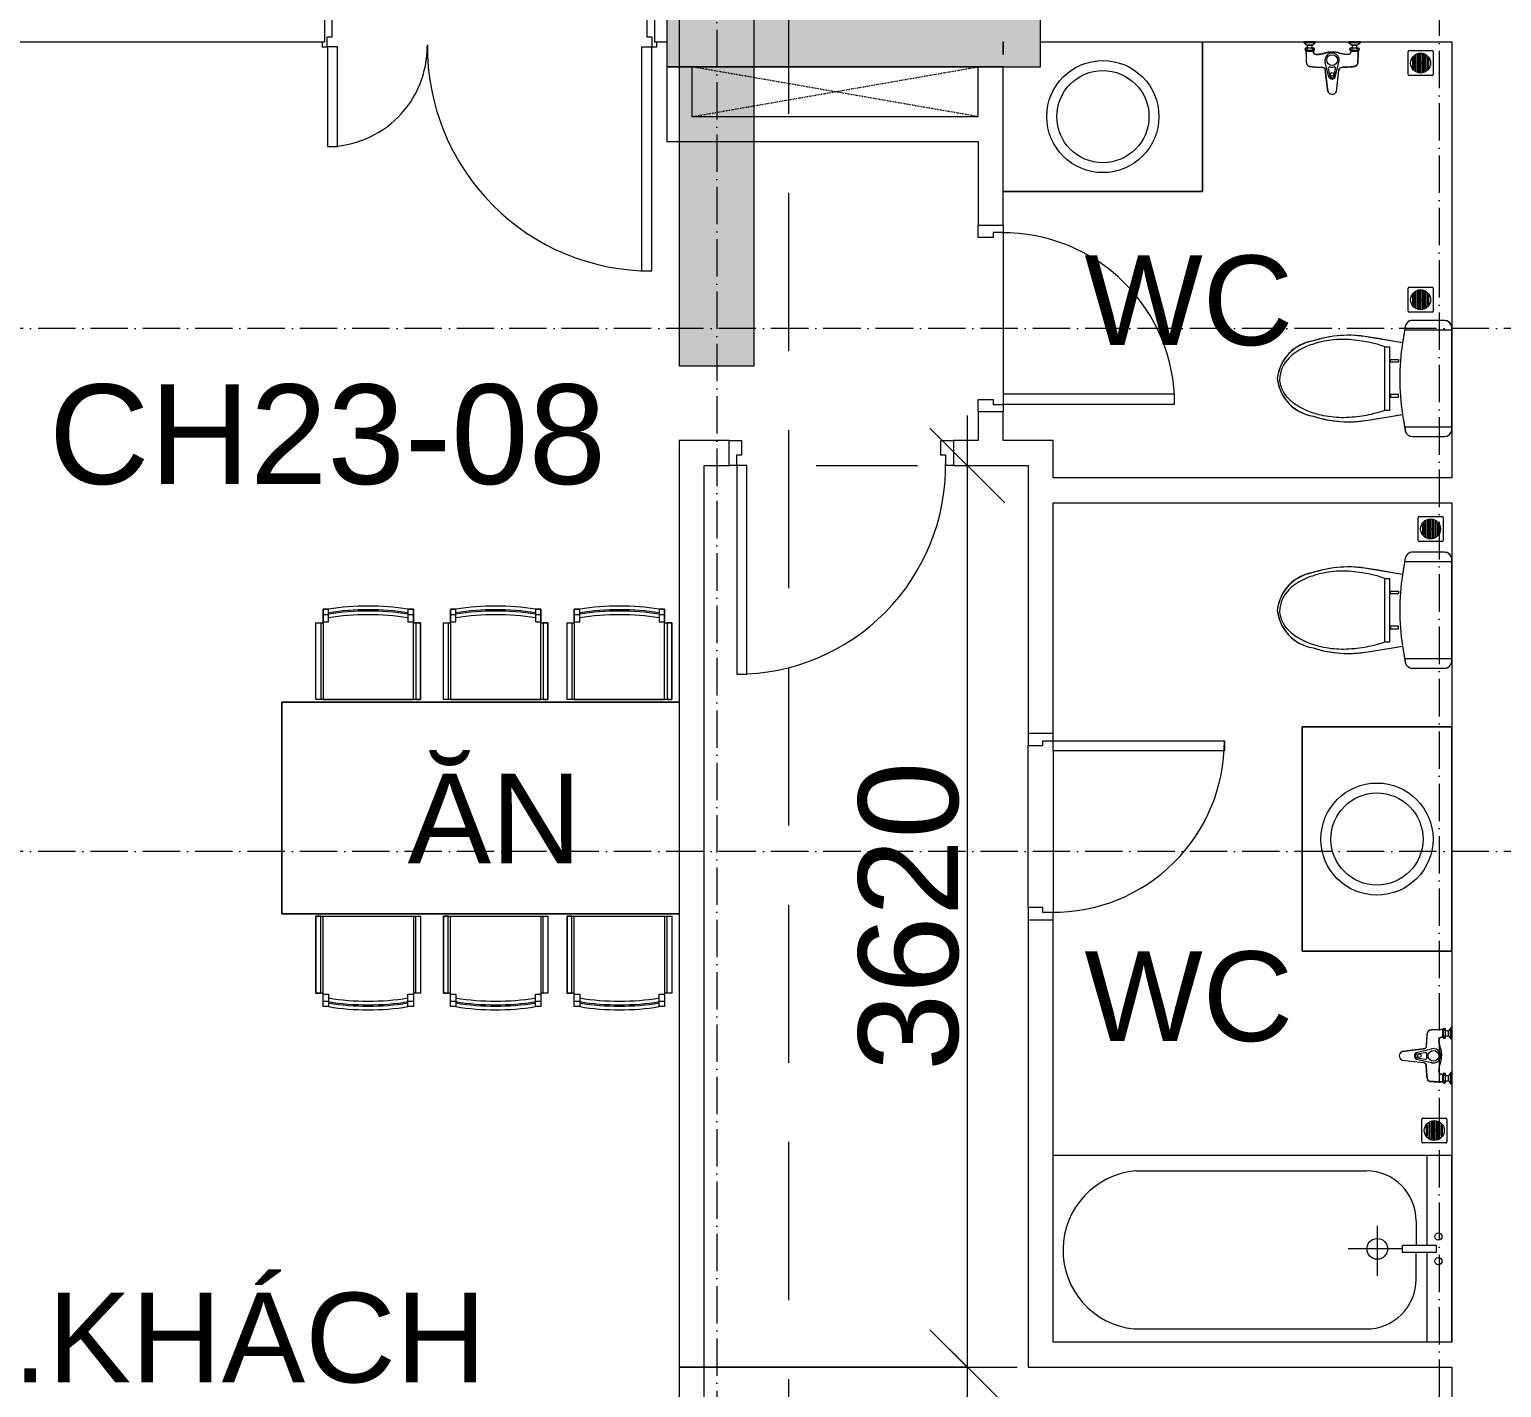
# Model space of a CAD drawing. Header units: millimetres. Extents: x -20144 to 122974, y -38328 to 48263.
# Drawn here: x 91113 to 97021, y 4198 to 9650 of the extents above; entities that cross this region are included whole.
import ezdxf

# ---------------------------------------------------------------- set-up
doc = ezdxf.new("R2010")
doc.units = ezdxf.units.MM
for name, pattern in [('Dash', [6.35, 3.175, -3.175]), ('Grid Line', [4.2, 3, -0.6, 0, -0.6]), ('HIDDEN2', [4.7625, 3.175, -1.5875])]:
    doc.linetypes.add(name, pattern=pattern)
for name, color, linetype, lineweight in [('A-DETL-GENF', 31, 'Continuous', 5), ('A-DETL-GENF-HDLN', 161, 'Dash', 5), ('CHU', 181, 'Continuous', 5), ('CUA', 31, 'Continuous', 9), ('DIM', 1, 'Continuous', 5), ('DIM-200', 1, 'Continuous', 5), ('KI-HIEU-1', 151, 'Continuous', 9), ('NET-CAT', 3, 'Continuous', 15), ('NET-THAY', 2, 'Continuous', 9), ('THIET BI', 44, 'Continuous', 5), ('THIET-BI', 44, 'Continuous', 5), ('TRUC', 225, 'Continuous', 5), ('X-COT T20$0$LC.HA', 8, 'Continuous', 9), ('X-COT T23$0$LC.HA', 8, 'Continuous', 9)]:
    doc.layers.add(name, color=color, linetype=linetype, lineweight=lineweight)
doc.styles.add('Arial_3', font='arial_1.ttf', dxfattribs={"height": 400})
doc.styles.add('Arial_4', font='arial_1.ttf', dxfattribs={"height": 360})
doc.styles.add('Arial_5', font='arial_1.ttf', dxfattribs={"height": 400})
doc.dimstyles.new('Diagonal_-_2mm_Arial', dxfattribs={"dimscale": 304.8, "dimtxt": 408.10376, "dimasz": 0.984252, "dimexe": 0.656168, "dimexo": 4.593176, "dimgap": 0.098425, "dimtad": 1, "dimdec": 0, "dimzin": 0, "dimdsep": 46, "dimtxsty": 'Arial_3', "dimblk1": 'OBLIQUE', "dimblk2": 'OBLIQUE', "dimsah": 1, "dimcen": 0.09, "dimdle": 0.656168, "dimazin": 0, "dimtfac": 1, "dimtdec": 4, "dimtix": 1, "dimtmove": 0, "dimatfit": 3, "dimfxl": 1, "dimtvp": 1, "dimtolj": 1, "dimtzin": 0, "dimlwd": 9, "dimlwe": 9, "dimarcsym": 2})

# ---------------------------------------------------------------- blocks, each defined once
blk = doc.blocks.new('CUA VAO CAN HO_0001 - Type 1-1424750-MẶT BẰNG TẦNG 23')
at = {"layer": 'CUA'}
for p, q in [((-549, 1022.3), (-509, 1022.3)), ((-549, 122.3), (-549, 1022.3)), ((-509, 1022.3), (-509, 122.3)), ((712, 522.3), (712, 122.3)), ((752, 522.3), (712, 522.3)), ((752, 122.3), (752, 522.3)), ((-509, 122.3), (-549, 122.3)), ((712, 122.3), (752, 122.3))]:
    blk.add_line(p, q, dxfattribs=at)
at = {"layer": 'CUA', "lineweight": 5}
for p, q in [((-550, 122.3), (-570, 122.3)), ((-570, 122.3), (-570, 102.3)), ((-550, 81.3), (-550, 122.3)), ((773, 122.3), (753, 122.3)), ((753, 122.3), (753, 81.3)), ((773, 102.3), (773, 122.3)), ((-530, 81.3), (-550, 81.3)), ((-530, -117.7), (-530, 81.3)), ((753, 81.3), (733, 81.3)), ((733, 81.3), (733, -117.7)), ((-570, -97.7), (-570, -117.7)), ((-570, -117.7), (-530, -117.7)), ((733, -117.7), (773, -117.7)), ((773, -117.7), (773, -97.7))]:
    blk.add_line(p, q, dxfattribs=at)
for centre, radius, start, end in [((-549, 122.3), 900, 359.5, 90), ((752, 122.3), 400, 90, 180.5)]:
    blk.add_arc(centre, radius, start, end, dxfattribs=at)
blk = doc.blocks.new('X-XI2 - X-XI-1404904-MẶT BẰNG TẦNG 23')
at = {"layer": 'THIET-BI'}
for p, q in [((204.3, 0), (-204.3, 0)), ((204.3, 0), (-204.3, 0)), ((204.3, 0), (0, 0)), ((194.6, 0), (194.6, -186.1)), ((215, -2.1), (204.3, 0)), ((-230.6, -16.8), (-233.2, -33.2)), ((-233.2, -29), (-233.2, -157.9)), ((-233.2, -29), (-233.2, -157.9)), ((-233.2, -33.2), (-233.2, -45)), ((-233.2, -45), (-233.2, -157.9)), ((-227.9, -12.2), (-230.6, -16.8)), ((-222, -6.1), (-227.9, -12.2)), ((-212.4, -1.2), (-222, -6.1)), ((-204.3, 0), (-212.4, -1.2)), ((0, 0), (-204.3, 0)), ((-194.6, 0), (-194.6, -185.7)), ((219.3, -4.2), (215, -2.1)), ((224.8, -8.5), (219.3, -4.2)), ((227.7, -12), (224.8, -8.5)), ((231.6, -19.3), (227.7, -12)), ((233.2, -29), (231.6, -19.3)), ((233.2, -157.9), (233.2, -29)), ((233.2, -157.9), (233.2, -29)), ((233.2, -157.9), (233.2, -29)), ((-233.2, -157.9), (-232.9, -162.1)), ((-232.9, -162.1), (-231, -169.1)), ((-231, -169.1), (-228, -174.5)), ((-228, -174.5), (-224.2, -178.9)), ((220.8, -181.7), (226.5, -176.5)), ((226.5, -176.5), (231.9, -166.7)), ((231.9, -166.7), (233.2, -157.9)), ((-224.2, -178.9), (-216.9, -183.9)), ((-216.9, -183.9), (-209.4, -186.4)), ((-209.4, -186.4), (-202.4, -187.7)), ((-202.4, -187.7), (-192, -189.7)), ((-192, -189.7), (-184.2, -191.1)), ((-184.2, -191.1), (-168, -193.8)), ((-168, -193.8), (-149.9, -196.6)), ((-143.8, -197.5), (-166.7, -335.2)), ((-143.8, -197.5), (-166.7, -335.2)), ((-147.8, -221.1), (-155.3, -266.3)), ((-149.9, -196.6), (-143.8, -197.5)), ((-143.8, -197.5), (-147.8, -221.1)), ((-76.6, -213.5), (-66.1, -213.5)), ((-76.6, -245), (-76.6, -213.5)), ((-66.1, -213.5), (-66.1, -245)), ((64, -213.5), (64, -245)), ((74.4, -213.5), (64, -213.5)), ((74.4, -245), (74.4, -213.5)), ((143.8, -197.5), (212.9, -185.5)), ((166.7, -335.2), (143.8, -197.5)), ((166.7, -335.2), (143.8, -197.5)), ((146.9, -216.1), (143.8, -197.5)), ((151.8, -245.3), (146.9, -216.1)), ((212.9, -185.5), (220.8, -181.7)), ((-157.7, -280.9), (-161.5, -303.8)), ((-155.3, -266.3), (-157.7, -280.9)), ((-127.7, -249.9), (127.7, -249.9)), ((-127.7, -267.8), (-127.7, -249.9)), ((-8.6, -267.8), (-127.7, -267.8)), ((-66.1, -245), (-76.6, -245)), ((127.7, -267.8), (-8.6, -267.8)), ((64, -245), (74.4, -245)), ((127.7, -249.9), (127.7, -267.8)), ((157.2, -277.8), (151.8, -245.3)), ((161.7, -304.9), (157.2, -277.8)), ((-168.9, -349), (-171, -365.1)), ((-164.6, -322), (-168.9, -349)), ((-161.5, -303.8), (-164.6, -322)), ((166.7, -335.2), (161.7, -304.9)), ((171.6, -371), (166.7, -335.2)), ((-172.5, -383), (-173.5, -402.2)), ((-173.5, -402.2), (-173.1, -436.1)), ((-171, -365.1), (-172.5, -383)), ((173.2, -395.8), (171.6, -371)), ((173.5, -426.5), (173.2, -395.8)), ((-173.1, -436.1), (-172.5, -446.5)), ((-172.5, -446.5), (-169.6, -474.8)), ((165.2, -502.3), (172.5, -446.5)), ((172.5, -446.5), (173.5, -426.5)), ((-169.6, -474.8), (-166.5, -495.3)), ((-166.5, -495.3), (-161.1, -520.9)), ((-161.1, -520.9), (-151.4, -555.9)), ((155.1, -543.7), (161.7, -518.5)), ((161.7, -518.5), (165.2, -502.3)), ((-151.4, -555.9), (-143.5, -587)), ((-143.5, -587), (-131.8, -612.8)), ((131.6, -613.2), (145.5, -581)), ((145.5, -581), (151.4, -555.9)), ((151.4, -555.9), (155.1, -543.7)), ((-131.8, -612.8), (-121.7, -628.9)), ((-121.7, -628.9), (-100.2, -653.8)), ((100.2, -653.8), (114.1, -638.9)), ((114.1, -638.9), (131.6, -613.2)), ((-100.2, -653.8), (-87.5, -664.8)), ((-87.5, -664.8), (-69.9, -676.9)), ((-69.9, -676.9), (-49.6, -687.2)), ((-49.6, -687.2), (-19.9, -696.9)), ((-19.9, -696.9), (0, -700.2)), ((0, -700.2), (34.6, -692.9)), ((34.6, -692.9), (60.8, -681.9)), ((60.8, -681.9), (86, -665.9)), ((86, -665.9), (100.2, -653.8))]:
    blk.add_line(p, q, dxfattribs=at)
for centre, radius, start, end in [((204.3, -29), 29, 360, 90), ((204.3, -29), 29, 0, 90), ((-204.3, -29), 29, 90, 180), ((-204.3, -29), 29, 90, 180), ((-204.3, -157.9), 29, 180, 259.85987), ((-204.3, -157.9), 29, 180, 259.85987), ((204.3, -157.9), 29, 280.14013, 360), ((204.3, -157.9), 29, 280.14013, 0), ((18.1, 960), 1168.8, 258.77622, 262.03475), ((18.1, 960), 1168.8, 258.77622, 262.03475), ((18.1, 960), 1168.8, 262.14467, 269.16333), ((-16, 957.7), 1166.4, 270.83748, 277.76826), ((-18.1, 960), 1168.8, 277.96525, 281.22378), ((-18.1, 960), 1168.8, 277.96525, 281.22378), ((287.1, -414.4), 460.7, 170.09406, 197.88556), ((287.1, -414.4), 460.7, 170.09406, 197.88556), ((-287.1, -414.4), 460.7, 342.11444, 9.90594), ((-287.1, -414.4), 460.7, 342.11444, 9.90594), ((18.2, -529.6), 171.6, 188.82666, 263.90979), ((18.2, -529.6), 171.6, 188.82666, 263.90979), ((-18.2, -529.6), 171.6, 276.09021, 351.17334), ((-18.2, -529.6), 171.6, 276.09021, 351.17334)]:
    blk.add_arc(centre, radius, start, end, dxfattribs=at)
for points in [[(-127.7, -267.8), (-143.4, -315.6), (-152.2, -364.8), (-160.3, -442.2), (-151, -516.8), (-129.6, -585.3), (-93.5, -652), (-37.5, -689.3), (-2.9, -689.4), (0, -689.4)], [(127.7, -267.8), (143.4, -315.6), (152.2, -364.8), (160.3, -442.2), (151, -516.8), (129.6, -585.3), (93.5, -652), (37.5, -689.3), (2.9, -689.4), (0, -689.4)]]:
    blk.add_open_spline(points, degree=3, knots=[12.724379, 12.724379, 12.724379, 12.724379, 75.096459, 151.912755, 228.70098, 282.501534, 351.034079, 439.49288, 447.51098, 447.51098, 447.51098, 447.51098], dxfattribs=at)
blk = doc.blocks.new('X-LA - X-LA-1424757-MẶT BẰNG TẦNG 23')
at = {"layer": 'THIET-BI'}
for p, q in [((-400, -0.1), (-400, -50.1)), ((-400, -50.1), (-400, -0.1)), ((400, -600), (400, -0.1)), ((400, -0.1), (400, -600)), ((-400, -600), (400, -600)), ((400, -600), (-400, -600))]:
    blk.add_line(p, q, dxfattribs=at)
for radius in [225, 185]:
    blk.add_circle((0, -300), radius, dxfattribs=at)
blk = doc.blocks.new('X-BAN AN 4 GHE - X-BAN AN 4 GHE 2-1424809-MẶT BẰNG TẦNG 23')
at = {"layer": 'THIET BI'}
for p, q in [((165.2, 1222.7), (187, 1222.7)), ((165.2, 1168.5), (165.2, 1222.7)), ((165.2, 1222.7), (165.2, 860)), ((187, 1222.7), (165.2, 1222.7)), ((165.2, 1200.9), (187, 1200.9)), ((187, 1187.9), (187, 1222.7)), ((187, 1171.9), (187, 1187.9)), ((506.1, 1222.7), (527.9, 1222.7)), ((506.1, 1222.7), (506.1, 1187.9)), ((527.9, 1222.7), (506.1, 1222.7)), ((506.1, 1200.9), (527.9, 1200.9)), ((506.1, 1187.9), (506.1, 1171.9)), ((527.9, 1222.7), (527.9, 1168.5)), ((527.9, 860), (527.9, 1222.7)), ((676.8, 1222.7), (698.6, 1222.7)), ((676.8, 1168.5), (676.8, 1222.7)), ((676.8, 1222.7), (676.8, 860)), ((698.6, 1222.7), (676.8, 1222.7)), ((676.8, 1200.9), (698.6, 1200.9)), ((698.6, 1187.9), (698.6, 1222.7)), ((698.6, 1171.9), (698.6, 1187.9)), ((1017.7, 1222.7), (1039.5, 1222.7)), ((1017.7, 1222.7), (1017.7, 1187.9)), ((1039.5, 1222.7), (1017.7, 1222.7)), ((1017.7, 1200.9), (1039.5, 1200.9)), ((1017.7, 1187.9), (1017.7, 1171.9)), ((1039.5, 1222.7), (1039.5, 1168.5)), ((1039.5, 860), (1039.5, 1222.7)), ((1173.7, 1222.7), (1195.4, 1222.7)), ((1173.7, 1168.5), (1173.7, 1222.7)), ((1173.7, 1222.7), (1173.7, 860)), ((1195.4, 1222.7), (1173.7, 1222.7)), ((1173.7, 1200.9), (1195.4, 1200.9)), ((1195.4, 1187.9), (1195.4, 1222.7)), ((1195.4, 1171.9), (1195.4, 1187.9)), ((1514.6, 1222.7), (1536.3, 1222.7)), ((1514.6, 1222.7), (1514.6, 1187.9)), ((1536.3, 1222.7), (1514.6, 1222.7)), ((1514.6, 1200.9), (1536.3, 1200.9)), ((1514.6, 1187.9), (1514.6, 1171.9)), ((1536.3, 1222.7), (1536.3, 1168.5)), ((1536.3, 860), (1536.3, 1222.7)), ((136.9, 1168.5), (165.2, 1168.5)), ((136.9, 860), (136.9, 1168.5)), ((136.9, 1168.5), (155.8, 1168.5)), ((136.9, 860), (136.9, 1168.5)), ((155.8, 1168.5), (155.8, 860)), ((165.2, 1171.9), (187, 1171.9)), ((506.1, 1171.9), (527.9, 1171.9)), ((527.9, 1168.5), (556.2, 1168.5)), ((537.3, 1168.5), (537.3, 860)), ((556.2, 1168.5), (537.3, 1168.5)), ((556.2, 1168.5), (556.2, 860)), ((556.2, 860), (556.2, 1168.5)), ((648.5, 860), (648.5, 1168.5)), ((648.5, 1168.5), (676.8, 1168.5)), ((648.5, 1168.5), (667.4, 1168.5)), ((648.5, 860), (648.5, 1168.5)), ((667.4, 1168.5), (667.4, 860)), ((676.8, 1171.9), (698.6, 1171.9)), ((1017.7, 1171.9), (1039.5, 1171.9)), ((1039.5, 1168.5), (1067.8, 1168.5)), ((1048.9, 1168.5), (1048.9, 860)), ((1067.8, 1168.5), (1048.9, 1168.5)), ((1067.8, 1168.5), (1067.8, 860)), ((1067.8, 860), (1067.8, 1168.5)), ((1145.3, 860), (1145.3, 1168.5)), ((1145.3, 1168.5), (1173.7, 1168.5)), ((1145.3, 1168.5), (1164.2, 1168.5)), ((1145.3, 860), (1145.3, 1168.5)), ((1164.2, 1168.5), (1164.2, 860)), ((1173.7, 1171.9), (1195.4, 1171.9)), ((1514.6, 1171.9), (1536.3, 1171.9)), ((1536.3, 1168.5), (1564.7, 1168.5)), ((1545.8, 1168.5), (1545.8, 860)), ((1564.7, 1168.5), (1545.8, 1168.5)), ((1564.7, 1168.5), (1564.7, 860)), ((1564.7, 860), (1564.7, 1168.5)), ((0, 850), (1595.2, 850)), ((0, 0), (0, 850)), ((1595.2, 850), (0, 850)), ((0, 850), (0, 0)), ((556.2, 860), (136.9, 860)), ((155.8, 860), (136.9, 860)), ((165.2, 860), (527.9, 860)), ((537.3, 860), (556.2, 860)), ((1067.8, 860), (648.5, 860)), ((667.4, 860), (648.5, 860)), ((676.8, 860), (1039.5, 860)), ((1048.9, 860), (1067.8, 860)), ((1564.7, 860), (1145.3, 860)), ((1164.2, 860), (1145.3, 860)), ((1173.7, 860), (1536.3, 860)), ((1545.8, 860), (1564.7, 860)), ((1595.2, 0), (0, 0)), ((0, 0), (1595.2, 0)), ((136.9, -10), (556.2, -10)), ((136.9, -318.5), (136.9, -10)), ((155.8, -10), (136.9, -10)), ((136.9, -10), (136.9, -318.5)), ((155.8, -318.5), (155.8, -10)), ((165.2, -10), (527.9, -10)), ((165.2, -372.7), (165.2, -10)), ((527.9, -10), (527.9, -372.7)), ((537.3, -10), (556.2, -10)), ((537.3, -318.5), (537.3, -10)), ((556.2, -10), (556.2, -318.5)), ((556.2, -10), (556.2, -318.5)), ((648.5, -10), (1067.8, -10)), ((648.5, -318.5), (648.5, -10)), ((667.4, -10), (648.5, -10)), ((648.5, -10), (648.5, -318.5)), ((667.4, -318.5), (667.4, -10)), ((676.8, -10), (1039.5, -10)), ((676.8, -372.7), (676.8, -10)), ((1039.5, -10), (1039.5, -372.7)), ((1048.9, -10), (1067.8, -10)), ((1048.9, -318.5), (1048.9, -10)), ((1067.8, -10), (1067.8, -318.5)), ((1067.8, -10), (1067.8, -318.5)), ((1145.3, -10), (1564.7, -10)), ((1145.3, -318.5), (1145.3, -10)), ((1145.3, -10), (1145.3, -318.5)), ((1164.2, -10), (1145.3, -10)), ((1164.2, -318.5), (1164.2, -10)), ((1173.7, -10), (1536.3, -10)), ((1173.7, -372.7), (1173.7, -10)), ((1536.3, -10), (1536.3, -372.7)), ((1545.8, -10), (1564.7, -10)), ((1545.8, -318.5), (1545.8, -10)), ((1564.7, -10), (1564.7, -318.5)), ((1564.7, -10), (1564.7, -318.5)), ((165.2, -318.5), (136.9, -318.5)), ((136.9, -318.5), (155.8, -318.5)), ((165.2, -372.7), (165.2, -318.5)), ((165.2, -321.9), (187, -321.9)), ((165.2, -350.9), (187, -350.9)), ((187, -321.9), (187, -337.9)), ((187, -337.9), (187, -372.7)), ((506.1, -321.9), (527.9, -321.9)), ((506.1, -337.9), (506.1, -321.9)), ((506.1, -372.7), (506.1, -337.9)), ((506.1, -350.9), (527.9, -350.9)), ((527.9, -318.5), (527.9, -372.7)), ((556.2, -318.5), (527.9, -318.5)), ((556.2, -318.5), (537.3, -318.5)), ((676.8, -318.5), (648.5, -318.5)), ((648.5, -318.5), (667.4, -318.5)), ((676.8, -372.7), (676.8, -318.5)), ((676.8, -321.9), (698.6, -321.9)), ((676.8, -350.9), (698.6, -350.9)), ((698.6, -321.9), (698.6, -337.9)), ((698.6, -337.9), (698.6, -372.7)), ((1017.7, -321.9), (1039.5, -321.9)), ((1017.7, -337.9), (1017.7, -321.9)), ((1017.7, -372.7), (1017.7, -337.9)), ((1017.7, -350.9), (1039.5, -350.9)), ((1039.5, -318.5), (1039.5, -372.7)), ((1067.8, -318.5), (1039.5, -318.5)), ((1067.8, -318.5), (1048.9, -318.5)), ((1173.7, -318.5), (1145.3, -318.5)), ((1145.3, -318.5), (1164.2, -318.5)), ((1173.7, -372.7), (1173.7, -318.5)), ((1173.7, -321.9), (1195.4, -321.9)), ((1173.7, -350.9), (1195.4, -350.9)), ((1195.4, -321.9), (1195.4, -337.9)), ((1195.4, -337.9), (1195.4, -372.7)), ((1514.6, -321.9), (1536.3, -321.9)), ((1514.6, -337.9), (1514.6, -321.9)), ((1514.6, -372.7), (1514.6, -337.9)), ((1514.6, -350.9), (1536.3, -350.9)), ((1536.3, -318.5), (1536.3, -372.7)), ((1564.7, -318.5), (1536.3, -318.5)), ((1564.7, -318.5), (1545.8, -318.5)), ((187, -372.7), (165.2, -372.7)), ((187, -372.7), (165.2, -372.7)), ((527.9, -372.7), (506.1, -372.7)), ((527.9, -372.7), (506.1, -372.7)), ((698.6, -372.7), (676.8, -372.7)), ((698.6, -372.7), (676.8, -372.7)), ((1039.5, -372.7), (1017.7, -372.7)), ((1039.5, -372.7), (1017.7, -372.7)), ((1195.4, -372.7), (1173.7, -372.7)), ((1195.4, -372.7), (1173.7, -372.7)), ((1536.3, -372.7), (1514.6, -372.7)), ((1536.3, -372.7), (1514.6, -372.7))]:
    blk.add_line(p, q, dxfattribs=at)
for centre, radius, start, end in [((346.5, 221.9), 1013.4, 80.94073, 99.05927), ((346.5, 221.9), 1013.4, 80.94073, 99.05927), ((346.5, 221.9), 998.9, 80.80804, 99.19196), ((346.5, 201.8), 1013.4, 80.94073, 99.05927), ((346.5, 201.8), 998.9, 80.80804, 99.19196), ((858.1, 221.9), 1013.4, 80.94073, 99.05927), ((858.1, 221.9), 1013.4, 80.94073, 99.05927), ((858.1, 221.9), 998.9, 80.80804, 99.19196), ((858.1, 201.8), 1013.4, 80.94073, 99.05927), ((858.1, 201.8), 998.9, 80.80804, 99.19196), ((1355, 221.9), 1013.4, 80.94073, 99.05927), ((1355, 221.9), 1013.4, 80.94073, 99.05927), ((1355, 221.9), 998.9, 80.80804, 99.19196), ((1355, 201.8), 1013.4, 80.94073, 99.05927), ((1355, 201.8), 998.9, 80.80804, 99.19196), ((346.5, 648.2), 998.9, 260.80804, 279.19196), ((346.5, 648.2), 1013.4, 260.94073, 279.05927), ((858.1, 648.2), 998.9, 260.80804, 279.19196), ((858.1, 648.2), 1013.4, 260.94073, 279.05927), ((1355, 648.2), 998.9, 260.80804, 279.19196), ((1355, 648.2), 1013.4, 260.94073, 279.05927), ((346.5, 628.1), 998.9, 260.80804, 279.19196), ((346.5, 628.1), 1013.4, 260.94073, 279.05927), ((346.5, 628.1), 1013.4, 260.94073, 279.05927), ((858.1, 628.1), 998.9, 260.80804, 279.19196), ((858.1, 628.1), 1013.4, 260.94073, 279.05927), ((858.1, 628.1), 1013.4, 260.94073, 279.05927), ((1355, 628.1), 998.9, 260.80804, 279.19196), ((1355, 628.1), 1013.4, 260.94073, 279.05927), ((1355, 628.1), 1013.4, 260.94073, 279.05927)]:
    blk.add_arc(centre, radius, start, end, dxfattribs=at)
blk = doc.blocks.new('CUA WC - Type 1-1365100-MẶT BẰNG TẦNG 23')
at = {"layer": 'CUA', "lineweight": 5}
for p, q in [((-273.5, 47.7), (-223.5, 47.7)), ((-223.5, 47.7), (-223.5, -11.3)), ((426.5, 47.7), (476.5, 47.7)), ((426.5, -11.3), (426.5, 47.7)), ((-243.5, -52.3), (-273.5, -52.3)), ((-243.5, -11.3), (-243.5, -52.3)), ((-223.5, -11.3), (-243.5, -11.3)), ((446.5, -11.3), (426.5, -11.3)), ((446.5, -52.3), (446.5, -11.3)), ((476.5, -52.3), (446.5, -52.3))]:
    blk.add_line(p, q, dxfattribs=at)
at = {"layer": 'CUA'}
for p, q in [((-202.5, -52.3), (-242.5, -52.3)), ((-242.5, -52.3), (-242.5, -740.3)), ((-202.5, -740.3), (-202.5, -52.3)), ((-242.5, -740.3), (-202.5, -740.3))]:
    blk.add_line(p, q, dxfattribs=at)
at = {"layer": 'CUA', "lineweight": 5}
blk.add_arc((-242.5, -52.3), 688, 270, 0.5, dxfattribs=at)
blk = doc.blocks.new('CUA PHONG NGU - Type 1-1365695-MẶT BẰNG TẦNG 23')
at = {"layer": 'CUA', "lineweight": 5}
for p, q in [((-348.5, 47.7), (-298.5, 47.7)), ((-298.5, 47.7), (-298.5, -11.3)), ((501.5, 47.7), (551.5, 47.7)), ((501.5, -11.3), (501.5, 47.7)), ((-318.5, -52.3), (-348.5, -52.3)), ((-318.5, -11.3), (-318.5, -52.3)), ((-298.5, -11.3), (-318.5, -11.3)), ((521.5, -11.3), (501.5, -11.3)), ((521.5, -52.3), (521.5, -11.3)), ((551.5, -52.3), (521.5, -52.3))]:
    blk.add_line(p, q, dxfattribs=at)
at = {"layer": 'CUA'}
for p, q in [((-277.5, -52.3), (-317.5, -52.3)), ((-317.5, -52.3), (-317.5, -890.3)), ((-277.5, -890.3), (-277.5, -52.3)), ((-317.5, -890.3), (-277.5, -890.3))]:
    blk.add_line(p, q, dxfattribs=at)
at = {"layer": 'CUA', "lineweight": 5}
blk.add_arc((-317.5, -52.3), 838, 270, 0.5, dxfattribs=at)
blk = doc.blocks.new('CUA WC - Type 1-1365096-MẶT BẰNG TẦNG 23')
at = {"layer": 'CUA'}
for p, q in [((-242.5, 740.3), (-202.5, 740.3)), ((-242.5, 52.3), (-242.5, 740.3)), ((-202.5, 740.3), (-202.5, 52.3)), ((-202.5, 52.3), (-242.5, 52.3))]:
    blk.add_line(p, q, dxfattribs=at)
at = {"layer": 'CUA', "lineweight": 5}
for p, q in [((-243.5, 52.3), (-273.5, 52.3)), ((-243.5, 11.3), (-243.5, 52.3)), ((-223.5, 11.3), (-243.5, 11.3)), ((-223.5, -47.7), (-223.5, 11.3)), ((446.5, 11.3), (426.5, 11.3)), ((426.5, 11.3), (426.5, -47.7)), ((476.5, 52.3), (446.5, 52.3)), ((446.5, 52.3), (446.5, 11.3)), ((-273.5, -47.7), (-223.5, -47.7)), ((426.5, -47.7), (476.5, -47.7))]:
    blk.add_line(p, q, dxfattribs=at)
blk.add_arc((-242.5, 52.3), 688, 359.5, 90, dxfattribs=at)
blk = doc.blocks.new('X-LA - X-LA-1366259-MẶT BẰNG TẦNG 23')
at = {"layer": 'THIET-BI'}
for p, q in [((450, 0), (-450, 0)), ((-450, 0), (-450, -600)), ((-450, -600), (-450, 0)), ((-450, 0), (450, 0)), ((450, -600), (450, 0)), ((450, 0), (450, -600)), ((-450, -600), (450, -600)), ((450, -600), (-450, -600))]:
    blk.add_line(p, q, dxfattribs=at)
for radius in [225, 185]:
    blk.add_circle((0, -300), radius, dxfattribs=at)
blk = doc.blocks.new('X-SEN1 - X-SEN-1404906-MẶT BẰNG TẦNG 23')
at = {"layer": 'THIET-BI'}
for p, q in [((-67.5, 0), (-112.5, 0)), ((-112.5, 0), (-112.5, -3.8)), ((-112.5, 0), (-67.5, 0)), ((-112.5, -3.8), (-112.5, 0)), ((-67.5, -3.8), (-67.5, 0)), ((-67.5, 0), (-67.5, -3.8)), ((112.5, 0), (67.5, 0)), ((67.5, 0), (67.5, -3.8)), ((67.5, 0), (67.5, -3.8)), ((112.5, 0), (67.5, 0)), ((112.5, -3.8), (112.5, 0)), ((112.5, -3.8), (112.5, 0)), ((-112.5, -3.8), (-99.9, -12.6)), ((-67.5, -3.8), (-112.5, -3.8)), ((-112.5, -3.8), (-99.9, -12.6)), ((-99.9, -25.3), (-107.2, -25.3)), ((-72.8, -25.3), (-107.2, -25.3)), ((-107.2, -34.3), (-105.1, -34.3)), ((-107.2, -34.3), (-72.8, -34.3)), ((-105.1, -34.3), (-105.1, -37.2)), ((-105.1, -34.3), (-105.1, -37.2)), ((-74.9, -34.3), (-105.1, -34.3)), ((-105.1, -37.2), (-74.9, -37.2)), ((-99.9, -12.6), (-99.9, -25.3)), ((-99.9, -12.6), (-80.1, -12.6)), ((-80.1, -12.6), (-99.9, -12.6)), ((-99.9, -12.6), (-99.9, -25.3)), ((-80.1, -12.6), (-67.5, -3.8)), ((-80.1, -12.6), (-67.5, -3.8)), ((-80.1, -25.3), (-80.1, -12.6)), ((-80.1, -25.3), (-80.1, -12.6)), ((-72.8, -25.3), (-80.1, -25.3)), ((-74.9, -37.2), (-74.9, -34.3)), ((-74.9, -34.3), (-72.8, -34.3)), ((-74.9, -37.2), (-74.9, -34.3)), ((67.5, -3.8), (80.1, -12.6)), ((112.5, -3.8), (67.5, -3.8)), ((67.5, -3.8), (80.1, -12.6)), ((80.1, -25.3), (72.8, -25.3)), ((107.2, -25.3), (72.8, -25.3)), ((72.8, -34.3), (74.9, -34.3)), ((72.8, -34.3), (107.2, -34.3)), ((74.9, -34.3), (74.9, -37.2)), ((74.9, -34.3), (74.9, -37.2)), ((105.1, -34.3), (74.9, -34.3)), ((74.9, -37.2), (105.1, -37.2)), ((80.1, -12.6), (80.1, -25.3)), ((99.9, -12.6), (80.1, -12.6)), ((80.1, -12.6), (99.9, -12.6)), ((99.9, -12.6), (80.1, -12.6)), ((80.1, -12.6), (80.1, -25.3)), ((99.9, -12.6), (112.5, -3.8)), ((99.9, -12.6), (112.5, -3.8)), ((99.9, -25.3), (99.9, -12.6)), ((99.9, -25.3), (99.9, -12.6)), ((107.2, -25.3), (99.9, -25.3)), ((105.1, -37.2), (105.1, -34.3)), ((105.1, -34.3), (107.2, -34.3)), ((105.1, -37.2), (105.1, -34.3)), ((-12.9, -141.7), (-27.6, -80.8)), ((-27.3, -113.1), (-17.5, -199.2)), ((-17.5, -199.2), (-27.3, -113.1)), ((-7.7, -139.6), (-13.8, -105.5)), ((7.7, -139.6), (13.8, -105.5)), ((12.9, -141.7), (27.6, -80.8)), ((17.5, -199.2), (27.3, -113.1)), ((17.5, -199.2), (27.3, -113.1))]:
    blk.add_line(p, q, dxfattribs=at)
for centre, radius in [((0, -73.2), 21.5), ((0, -130.1), 7.2)]:
    blk.add_circle(centre, radius, dxfattribs=at)
for centre, radius, start, end in [((-102.9, -29.8), 6.9, 148.02464, 211.97536), ((-102.9, -29.8), 6.9, 148.02464, 211.97536), ((-107.2, -27.1), 1.8, 90, 148.02464), ((-107.2, -27.1), 1.8, 90, 148.02464), ((-107.2, -32.5), 1.8, 211.97536, 270), ((-107.2, -32.5), 1.8, 211.97536, 270), ((-112.5, -29.8), 6.9, 319.28447, 40.71553), ((-94.4, -29.8), 6.9, 139.28447, 220.71553), ((-85.4, -29.8), 6.9, 319.28447, 40.71553), ((-67.5, -29.8), 6.9, 139.28447, 220.71553), ((-72.8, -27.1), 1.8, 31.97536, 90), ((-72.8, -27.1), 1.8, 31.97536, 90), ((-72.8, -32.5), 1.8, 270, 328.02464), ((-72.8, -32.5), 1.8, 270, 328.02464), ((-77.1, -29.8), 6.9, 328.02464, 31.97536), ((-77.1, -29.8), 6.9, 328.02464, 31.97536), ((-0.4, -73.2), 28.3, 89.25175, 195.66926), ((0.4, -73.2), 28.3, 344.33074, 90.74825), ((77.1, -29.8), 6.9, 148.02464, 211.97536), ((77.1, -29.8), 6.9, 148.02464, 211.97536), ((72.8, -27.1), 1.8, 90, 148.02464), ((72.8, -27.1), 1.8, 90, 148.02464), ((72.8, -32.5), 1.8, 211.97536, 270), ((72.8, -32.5), 1.8, 211.97536, 270), ((67.5, -29.8), 6.9, 319.28447, 40.71553), ((85.6, -29.8), 6.9, 139.28447, 220.71553), ((94.6, -29.8), 6.9, 319.28447, 40.71553), ((112.5, -29.8), 6.9, 139.28447, 220.71553), ((107.2, -27.1), 1.8, 31.97536, 90), ((107.2, -27.1), 1.8, 31.97536, 90), ((107.2, -32.5), 1.8, 270, 328.02464), ((107.2, -32.5), 1.8, 270, 328.02464), ((102.9, -29.8), 6.9, 328.02464, 31.97536), ((102.9, -29.8), 6.9, 328.02464, 31.97536), ((-9.4, -104.7), 4.5, 74.07034, 190.15556), ((-0.4, -73.2), 28.3, 254.07034, 270.74825), ((0.4, -73.2), 28.3, 269.25175, 285.92966), ((9.4, -104.7), 4.5, 349.84444, 105.92966), ((0, -134.7), 14.7, 208.41441, 331.58559), ((0, -136.6), 8.24, 201.12938, 338.87062), ((0, -191), 19.3, 205.0481, 334.9519), ((0, -191), 19.3, 205.0481, 334.9519)]:
    blk.add_arc(centre, radius, start, end, dxfattribs=at)
for points, knots in [([(-105.1, -37.2), (-105.1, -39.1), (-104.9, -42.9), (-104.7, -48.5), (-104.5, -54.2), (-104.2, -61.7), (-103.9, -68.4), (-103.8, -73.6), (-103.7, -75.5), (-103.7, -76.7), (-103.6, -77.6), (-103.6, -78.6), (-103.6, -79.8), (-103.6, -81), (-103.5, -81.8), (-103.5, -82.3), (-103.5, -82.6), (-103.4, -83), (-103.4, -83.5), (-103.3, -84.3), (-103.2, -85.5), (-103.1, -86.6), (-102.8, -87.6), (-102.6, -88.2), (-102.3, -88.9), (-101.9, -89.7), (-101.3, -90.8), (-100.6, -91.7), (-100, -92.5), (-99, -93.6), (-97.8, -94.7), (-96.2, -95.8), (-95, -96.6), (-93.7, -97.2), (-92.4, -97.7), (-91.2, -98.1), (-90.3, -98.4), (-89.6, -98.5), (-88.9, -98.7), (-88, -98.8), (-86.8, -99), (-85.6, -99.1), (-84.7, -99.1), (-84, -99.2), (-83.3, -99.3), (-82.3, -99.4), (-81.2, -99.5), (-79.7, -99.6), (-77.9, -99.8), (-75.5, -100), (-72.8, -100.2), (-70, -100.5), (-66.3, -100.8), (-61.6, -101.2), (-56, -101.5), (-51.7, -101.8), (-48.8, -101.9), (-47.3, -101.9), (-46.1, -101.9), (-45.1, -102), (-44.4, -102), (-43.6, -102), (-42.6, -102), (-41.4, -102), (-40.1, -102), (-39.3, -102.1), (-38.8, -102.1), (-38.5, -102.2), (-38.1, -102.2), (-37.6, -102.3), (-36.8, -102.4), (-35.6, -102.6), (-34.3, -103), (-33.2, -103.5), (-32.5, -104), (-31.7, -104.6), (-30.5, -105.7), (-29, -107.6), (-27.9, -110.1), (-27.4, -112), (-27.3, -113.1)], [0, 0, 0, 0, 0.041667, 0.083333, 0.125, 0.166667, 0.25, 0.270833, 0.28125, 0.291667, 0.296875, 0.302083, 0.3125, 0.322917, 0.328125, 0.330729, 0.333333, 0.335938, 0.338542, 0.34375, 0.354167, 0.364583, 0.369792, 0.375, 0.380208, 0.385417, 0.395833, 0.40625, 0.411458, 0.416667, 0.4375, 0.447917, 0.458333, 0.46875, 0.479167, 0.489583, 0.494792, 0.5, 0.505208, 0.510417, 0.520833, 0.53125, 0.536458, 0.541667, 0.546875, 0.552083, 0.5625, 0.572917, 0.583333, 0.604167, 0.625, 0.645833, 0.666667, 0.708333, 0.75, 0.791667, 0.802083, 0.8125, 0.822917, 0.828125, 0.833333, 0.838542, 0.84375, 0.854167, 0.864583, 0.869792, 0.872396, 0.875, 0.877604, 0.880208, 0.885417, 0.895833, 0.90625, 0.916667, 0.921875, 0.927083, 0.9375, 0.958333, 0.979167, 1, 1, 1, 1]), ([(-105.1, -37.2), (-104.5, -52.3), (-103.9, -68.7), (-103.3, -87.5), (-99.6, -93.9), (-92.4, -98.5), (-72.6, -100.1), (-54, -102.2), (-33.9, -102), (-28.7, -107.4), (-27.8, -111), (-27.3, -113.1)], [0, 0, 0, 0, 45.441328, 49.333631, 56.110562, 66.562664, 73.682324, 114.966912, 125.570438, 129.900151, 136.284558, 136.284558, 136.284558, 136.284558]), ([(0, -41), (-2, -40.9), (-5.6, -40.9), (-10.3, -41.2), (-14.4, -41.6), (-18, -42.2), (-21.2, -42.9), (-24.2, -43.7), (-27.1, -44.6), (-30, -45.4), (-32.9, -46.3), (-35.8, -47.2), (-38.8, -47.9), (-41.8, -48.6), (-45.1, -49.2), (-48.4, -49.8), (-51.8, -50.2), (-54.8, -50.5), (-56.9, -50.7), (-58.1, -50.8), (-59, -50.9), (-59.9, -51), (-60.8, -51), (-61.7, -51), (-62.4, -51), (-63, -51), (-63.6, -51), (-64.4, -50.9), (-65.1, -50.8), (-65.7, -50.7), (-66.1, -50.6), (-66.5, -50.5), (-67.1, -50.4), (-68.1, -50.1), (-69.1, -49.6), (-70.1, -49), (-71.1, -48.3), (-72, -47.4), (-72.8, -46.6), (-73.3, -45.8), (-73.8, -45.1), (-74.1, -44.3), (-74.4, -43.5), (-74.6, -42.6), (-74.7, -41.9), (-74.8, -41.3), (-74.8, -40.9), (-74.9, -40.4), (-74.9, -39.8), (-74.9, -38.8), (-74.9, -37.9), (-74.9, -37.2)], [0, 0, 0, 0, 0.041667, 0.083333, 0.125, 0.166667, 0.208333, 0.25, 0.291667, 0.333333, 0.375, 0.416667, 0.458333, 0.5, 0.541667, 0.583333, 0.625, 0.666667, 0.6875, 0.697917, 0.708333, 0.71875, 0.729167, 0.739583, 0.75, 0.755208, 0.760417, 0.770833, 0.78125, 0.786458, 0.791667, 0.796875, 0.802083, 0.8125, 0.833333, 0.84375, 0.854167, 0.875, 0.885417, 0.895833, 0.90625, 0.916667, 0.927083, 0.9375, 0.947917, 0.953125, 0.958333, 0.963542, 0.96875, 0.979167, 1, 1, 1, 1]), ([(-74.9, -37.2), (-74.9, -39.9), (-75, -44.9), (-67.9, -51.6), (-55.3, -50.7), (-39.4, -48.7), (-24.4, -43.4), (-11.8, -40.7), (0, -41)], [0, 0, 0, 0, 8.475038, 15.961674, 29.255673, 47.963091, 70.422589, 93.837243, 93.837243, 93.837243, 93.837243]), ([(74.9, -37.2), (74.9, -37.9), (74.9, -38.8), (74.9, -39.8), (74.9, -40.4), (74.8, -40.9), (74.8, -41.3), (74.7, -41.9), (74.6, -42.6), (74.4, -43.3), (74.3, -43.9), (74.1, -44.4), (73.8, -45.1), (73.3, -45.8), (72.8, -46.6), (72, -47.4), (71.1, -48.3), (70.1, -49), (69.1, -49.6), (68.1, -50.1), (67.1, -50.4), (66.5, -50.5), (66.1, -50.6), (65.7, -50.7), (65.1, -50.8), (64.4, -50.9), (63.5, -51), (62.7, -51), (62.1, -51), (61.5, -51), (60.8, -51), (59.9, -51), (59, -50.9), (58.1, -50.8), (56.9, -50.7), (54.8, -50.5), (51.8, -50.2), (47.2, -49.6), (41.8, -48.7), (36.8, -47.4), (32.9, -46.3), (30, -45.4), (27.1, -44.6), (24.2, -43.7), (21.2, -42.9), (18, -42.2), (14.4, -41.6), (10.3, -41.2), (5.6, -40.9), (2, -40.9), (0, -41)], [0, 0, 0, 0, 0.020833, 0.03125, 0.036458, 0.041667, 0.046875, 0.052083, 0.0625, 0.072917, 0.078125, 0.083333, 0.09375, 0.104167, 0.114583, 0.125, 0.145833, 0.15625, 0.166667, 0.1875, 0.197917, 0.203125, 0.208333, 0.213542, 0.21875, 0.229167, 0.239583, 0.25, 0.255208, 0.260417, 0.270833, 0.28125, 0.291667, 0.302083, 0.3125, 0.333333, 0.375, 0.416667, 0.5, 0.583333, 0.625, 0.666667, 0.708333, 0.75, 0.791667, 0.833333, 0.875, 0.916667, 0.958333, 1, 1, 1, 1]), ([(74.9, -37.2), (74.9, -39.9), (75, -44.9), (67.9, -51.6), (55.3, -50.7), (39.4, -48.7), (24.4, -43.4), (11.8, -40.7), (0, -41)], [0, 0, 0, 0, 8.475038, 15.961674, 29.255673, 47.963091, 70.422589, 93.837243, 93.837243, 93.837243, 93.837243]), ([(27.3, -113.1), (27.4, -112), (27.9, -110.1), (29, -107.6), (30.5, -105.7), (31.7, -104.6), (32.5, -104), (33.2, -103.5), (34.3, -103), (35.6, -102.6), (36.8, -102.4), (37.6, -102.3), (38.1, -102.2), (38.5, -102.2), (38.8, -102.1), (39.3, -102.1), (40.1, -102), (41.4, -102), (42.6, -102), (43.6, -102), (44.4, -102), (45.1, -102), (46.1, -101.9), (47.3, -101.9), (48.8, -101.9), (51.7, -101.8), (57.9, -101.4), (65.3, -100.9), (72.8, -100.2), (76.9, -99.8), (79.7, -99.6), (81.2, -99.5), (82.3, -99.4), (83.3, -99.3), (84, -99.2), (84.7, -99.1), (85.6, -99.1), (86.8, -99), (88, -98.8), (88.9, -98.7), (89.6, -98.5), (90.3, -98.4), (91.2, -98.1), (92.4, -97.7), (93.7, -97.2), (95, -96.6), (96.2, -95.8), (97.8, -94.7), (99.2, -93.4), (100.4, -91.9), (101.3, -90.8), (101.9, -89.7), (102.3, -88.9), (102.6, -88.2), (102.8, -87.6), (103.1, -86.6), (103.2, -85.5), (103.3, -84.3), (103.4, -83.5), (103.4, -83), (103.5, -82.6), (103.5, -82.3), (103.5, -81.8), (103.6, -81), (103.6, -79.8), (103.6, -78.6), (103.6, -77.6), (103.7, -76.7), (103.7, -75.5), (103.8, -73.6), (103.9, -70.3), (104.1, -65.5), (104.5, -54.2), (104.8, -44.8), (105.1, -37.2)], [0, 0, 0, 0, 0.020833, 0.041667, 0.0625, 0.072917, 0.078125, 0.083333, 0.09375, 0.104167, 0.114583, 0.119792, 0.122396, 0.125, 0.127604, 0.130208, 0.135417, 0.145833, 0.15625, 0.161458, 0.166667, 0.171875, 0.177083, 0.1875, 0.197917, 0.208333, 0.25, 0.333333, 0.375, 0.416667, 0.427083, 0.4375, 0.447917, 0.453125, 0.458333, 0.463542, 0.46875, 0.479167, 0.489583, 0.494792, 0.5, 0.505208, 0.510417, 0.520833, 0.53125, 0.541667, 0.552083, 0.5625, 0.583333, 0.59375, 0.604167, 0.614583, 0.619792, 0.625, 0.630208, 0.635417, 0.645833, 0.65625, 0.661458, 0.664062, 0.666667, 0.669271, 0.671875, 0.677083, 0.6875, 0.697917, 0.703125, 0.708333, 0.71875, 0.729167, 0.75, 0.791667, 0.833333, 1, 1, 1, 1]), ([(105.1, -37.2), (104.5, -52.3), (103.9, -68.7), (103.3, -87.5), (99.6, -93.9), (92.4, -98.5), (72.6, -100.1), (54, -102.2), (33.9, -102), (28.7, -107.4), (27.8, -111), (27.3, -113.1)], [0, 0, 0, 0, 45.441328, 49.333631, 56.110562, 66.562664, 73.682324, 114.966912, 125.570438, 129.900151, 136.284558, 136.284558, 136.284558, 136.284558])]:
    blk.add_open_spline(points, degree=3, knots=knots, dxfattribs=at)
blk = doc.blocks.new('X-BON TAM1 - X-BON TAM-1404913-MẶT BẰNG TẦNG 23')
at = {"layer": 'THIET-BI'}
for p, q in [((375, 0), (-375, 0)), ((-375, 0), (-375, -1600)), ((-375, 0), (-375, -1600)), ((375, 0), (-375, 0)), ((-375, -100), (-12.9, -100)), ((12.9, -61.4), (-12.9, -61.4)), ((-12.9, -61.4), (-12.9, -198.5)), ((12.9, -198.5), (12.9, -61.4)), ((12.9, -100), (375, -100)), ((-112.7, -142.6), (-12.9, -142.6)), ((121.7, -142.6), (12.9, -142.6)), ((-12.9, -198.5), (12.9, -198.5)), ((0, -198.5), (0, -415.4)), ((-312.7, -1267.8), (-312.7, -342.6)), ((-91.8, -298.7), (108.5, -298.7)), ((321.7, -1276.1), (321.7, -342.6))]:
    blk.add_line(p, q, dxfattribs=at)
for centre, radius in [((-49.4, -53.5), 14.5), ((49.4, -53.5), 14.5), ((0, -298.7), 41.7)]:
    blk.add_circle(centre, radius, dxfattribs=at)
for centre, radius, start, end in [((-112.7, -342.6), 200, 90, 180), ((121.7, -342.6), 200, 360, 90), ((4.9, -1241.3), 318.7, 184.7583, 353.73509)]:
    blk.add_arc(centre, radius, start, end, dxfattribs=at)
blk = doc.blocks.new('X-PHEU - X-PHEU-1231512-MẶT BẰNG TẦNG 23')
at = {"layer": 'THIET-BI'}
for p, q in [((25, 29), (25, 121)), ((29, 125), (121, 125)), ((125, 121), (125, 29)), ((42.5, 90.5), (42.5, 59.5)), ((47.5, 51.8), (47.5, 98.2)), ((52.5, 103.1), (52.5, 46.9)), ((57.5, 43.5), (57.5, 106.5)), ((62.5, 108.8), (62.5, 41.2)), ((67.5, 39.8), (67.5, 110.2)), ((72.5, 110.9), (72.5, 78.1)), ((72.5, 71.9), (72.5, 39.1)), ((77.5, 78.1), (77.5, 110.9)), ((77.5, 39.1), (77.5, 71.9)), ((82.5, 110.2), (82.5, 39.8)), ((87.5, 41.2), (87.5, 108.8)), ((92.5, 106.5), (92.5, 43.5)), ((97.5, 46.9), (97.5, 103.1)), ((102.5, 98.2), (102.5, 51.8)), ((107.5, 59.5), (107.5, 90.5)), ((121, 25), (29, 25))]:
    blk.add_line(p, q, dxfattribs=at)
blk.add_circle((75, 75), 40, dxfattribs=at)
for centre, radius, start, end in [((29, 121), 4, 90, 180), ((121, 121), 4, 0, 90), ((75, 75), 36, 139.80824, 154.52563), ((75, 75), 36, 205.47437, 220.19176), ((75, 75), 36, 119.0853, 128.68219), ((75, 75), 36, 102.0247, 110.31751), ((75, 75), 4, 128.68219, 231.31781), ((75, 75), 36, 90, 93.98208), ((75, 75), 36, 86.01792, 90), ((75, 75), 4, 308.68219, 51.31781), ((75, 75), 36, 69.68249, 77.9753), ((75, 75), 36, 51.31781, 60.9147), ((75, 75), 36, 25.47437, 40.19176), ((75, 75), 36, 319.80824, 334.52563), ((29, 29), 4, 180, 270), ((75, 75), 36, 231.31781, 240.9147), ((75, 75), 36, 249.68249, 257.9753), ((75, 75), 36, 266.01792, 270), ((75, 75), 36, 270, 273.98208), ((75, 75), 36, 282.0247, 290.31751), ((75, 75), 36, 299.0853, 308.68219), ((121, 29), 4, 270, 360)]:
    blk.add_arc(centre, radius, start, end, dxfattribs=at)
blk = doc.blocks.new('Family1 - Family1 2-1425495-MẶT BẰNG TẦNG 23')
at = {"layer": 'A-DETL-GENF'}
for p, q in [((200, 1149.9), (0, 1149.9)), ((0, 1149.9), (0, 0)), ((200, 0), (200, 1149.9)), ((0, 0), (200, 0))]:
    blk.add_line(p, q, dxfattribs=at)
at = {"layer": 'A-DETL-GENF-HDLN'}
for p, q in [((0, 1149.9), (200, 0.8)), ((0, 0), (200, 1149.1))]:
    blk.add_line(p, q, dxfattribs=at)
blk = doc.blocks.new('DIMBLOCK142-MẶT BẰNG TẦNG 23')
at = {"layer": 'DIM-200', "lineweight": 9, "transparency": 16777216}
for p, q in [((94877.5, -0.1), (94877.5, 4480)), ((94877.5, 4280), (94727.5, 4430)), ((93721.4, 4280), (95077.5, 4280)), ((94877.5, 4280), (93721.4, 4280)), ((94877.5, 4280), (95027.5, 4130)), ((94877.5, 199.9), (94727.5, 349.9)), ((96065.3, 199.9), (94677.5, 199.9)), ((94877.5, 199.9), (95027.5, 49.9)), ((94877.5, 199.9), (96065.3, 199.9))]:
    blk.add_line(p, q, dxfattribs=at)
at = {"layer": 'DIM-200', "color": 0, "lineweight": 9, "transparency": 16777216, "insert": (94328.2, 1624.7), "char_height": 400, "width": 1476.708, "attachment_point": 1, "rotation": 90, "line_spacing_factor": 0.941778, "style": 'Arial_3'}
blk.add_mtext('4080', dxfattribs=at)
blk = doc.blocks.new('_Oblique')
at = {"color": 0, "linetype": 'ByBlock', "lineweight": -2}
blk.add_line((-0.5, -0.5), (0.5, 0.5), dxfattribs=at)
blk = doc.blocks.new('X-COT T20')
at = {"layer": 'X-COT T20$0$LC.HA'}
h = blk.add_hatch(color=256, dxfattribs=at)
h.dxf.hatch_style = 1
h.paths.add_polyline_path([(25650, -32599.8), (25350, -32599.8), (25350, -34099.8), (25650, -34099.8)])
at = {"ltscale": 1000, "elevation": 0}
blk.add_lwpolyline([(25650, -32599.8), (25350, -32599.8), (25350, -34099.8), (25650, -34099.8)], close=True, dxfattribs=at)
blk = doc.blocks.new('A$C69B33B05')
at = {"layer": 'X-COT T23$0$LC.HA'}
h = blk.add_hatch(color=256, dxfattribs=at)
h.dxf.hatch_style = 1
h.paths.add_polyline_path([(26800, -32900.1), (26800, -32600.1), (25300, -32600.1), (25300, -32900.1)])
at = {"ltscale": 1000}
blk.add_lwpolyline([(26800, -32900.1), (26800, -32600.1), (25300, -32600.1), (25300, -32900.1)], close=True, dxfattribs=at)
at = {"ltscale": 2000}
blk.add_blockref('X-COT T20', (0, 0), dxfattribs=at)
blk = doc.blocks.new('*D756')
at = {"layer": 'Defpoints', "color": 0, "transparency": 16777216}
for p in [(94877.5, 7899.9), (95670.3, 7899.9), (95129.2, 4280)]:
    blk.add_point(p, dxfattribs=at)
at = {"layer": 'DIM', "color": 0, "lineweight": 9, "transparency": 16777216}
for p, q in [((94877.5, 4080), (94877.5, 8099.9)), ((94270.3, 7899.9), (94677.5, 7899.9)), ((93729.2, 4280), (94677.5, 4280))]:
    blk.add_line(p, q, dxfattribs=at)
at = {"layer": 'DIM', "color": 0, "lineweight": 9, "transparency": 16777216, "xscale": 300, "yscale": 300, "zscale": 300}
for p, rotation in [((94877.5, 7899.9), 90), ((94877.5, 4280), 270)]:
    blk.add_blockref('_Oblique', p, dxfattribs=dict(at, rotation=rotation))
at = {"layer": 'DIM', "color": 0, "lineweight": 9, "transparency": 16777216, "insert": (94643.1, 6090), "char_height": 400, "attachment_point": 5, "rotation": 90, "style": 'Arial_3'}
blk.add_mtext('\\A1;3620', dxfattribs=at)

msp = doc.modelspace()

# ---------------------------------------------------------------- linework, layer by layer
at = {"layer": 'KI-HIEU-1', "linetype": 'HIDDEN2', "ltscale": 200}
msp.add_line((94161.5, -7833.5, 0), (94161.5, 45196.8, 0), dxfattribs=at)
at = {"layer": 'NET-CAT'}
for p, q in [((92298.4, 9600), (92298.4, 9800)), ((93621.4, 9800), (93621.4, 9600)), ((87821, 9600), (92298.4, 9600)), ((93621.4, 9600), (93671.5, 9600)), ((95171.5, 9599.9), (96229, 9599.9)), ((96273.8, 9599.9), (96409.1, 9599.9)), ((96453.9, 9599.9), (96821.5, 9599.9)), ((96821.5, 9600), (96821.5, 7850)), ((93771.5, 9499.9), (93671.5, 9499.9)), ((93671.5, 9499.9), (93671.5, 9199.8)), ((95021.4, 9499.9), (94921.4, 9499.9)), ((95021.4, 8864.9), (95021.4, 9499.9)), ((93671.5, 9199.8), (94921.4, 9199.8)), ((94921.4, 9199.8), (94921.4, 8864.9)), ((94921.4, 8864.9), (95021.4, 8864.9)), ((94921.4, 8114.9), (94921.4, 7999.9)), ((95021.4, 8114.9), (94921.4, 8114.9)), ((95021.4, 7999.9), (95021.4, 8114.9)), ((93721.4, 7999.9), (93721.4, 1499.9)), ((93921.4, 7999.9), (93721.4, 7999.9)), ((93921.4, 7899.9), (93921.4, 7999.9)), ((94921.4, 7999.9), (94821.4, 7999.9)), ((94821.4, 7999.9), (94821.4, 7899.9)), ((95221.4, 7999.9), (95021.4, 7999.9)), ((95221.4, 7850), (95221.4, 7999.9)), ((93821.4, 1189.9), (93821.4, 7899.9)), ((93821.4, 7899.9), (93921.4, 7899.9)), ((94821.4, 7899.9), (95121.4, 7899.9)), ((95121.4, 7899.9), (95121.4, 6825)), ((96821.5, 7850), (95221.4, 7850)), ((95221.4, 6825), (95221.4, 7750)), ((95221.4, 7750), (96821.5, 7750)), ((96821.5, 7750), (96821.5, 4380)), ((95121.4, 6825), (95221.4, 6825)), ((95121.4, 6075), (95121.4, 4280)), ((95221.4, 6075), (95121.4, 6075)), ((95221.4, 4380), (95221.4, 6075)), ((96821.5, 4380), (95221.4, 4380)), ((95121.4, 4280), (96821.5, 4280)), ((96821.5, 4280), (96821.5, 199.9))]:
    msp.add_line(p, q, dxfattribs=at)
at = {"layer": 'NET-THAY'}
for p, q in [((95021.4, 8834.9), (95021.4, 8185.9)), ((95121.4, 6125), (95121.4, 6775)), ((95221.4, 6754), (95221.4, 6105))]:
    msp.add_line(p, q, dxfattribs=at)
at = {"layer": 'TRUC', "linetype": 'Grid Line', "ltscale": 50}
for p, q in [((96771.5, 43599.9), (96771.5, -4500.1)), ((93871.5, 34649.9), (93871.5, -4500.1)), ((119871.5, 8449.9), (62463.9, 8449.9)), ((119871.5, 6349.9), (64778.6, 6349.9))]:
    msp.add_line(p, q, dxfattribs=at)

# ---------------------------------------------------------------- block references
at = {"layer": 'A-DETL-GENF', "rotation": 89.99999999999966}
msp.add_blockref('Family1 - Family1 2-1425495-MẶT BẰNG TẦNG 23', (94921.4, 9299.8), dxfattribs=at)
at = {"layer": 'CUA'}
for name, p, rotation in [('CUA VAO CAN HO_0001 - Type 1-1424750-MẶT BẰNG TẦNG 23', (93061.4, 9702.2), 180), ('CUA WC - Type 1-1365100-MẶT BẰNG TẦNG 23', (94969.2, 8388.5), 89.99999999999993), ('CUA WC - Type 1-1365096-MẶT BẰNG TẦNG 23', (95169.2, 6551.4), 270)]:
    msp.add_blockref(name, p, dxfattribs=dict(at, rotation=rotation))
msp.add_blockref('CUA PHONG NGU - Type 1-1365695-MẶT BẰNG TẦNG 23', (94270, 7952.2), dxfattribs=at)
at = {"layer": 'NET-CAT'}
msp.add_blockref('A$C69B33B05', (68371.5, 42399.9), dxfattribs=at)
at = {"layer": 'THIET BI'}
msp.add_blockref('X-BAN AN 4 GHE - X-BAN AN 4 GHE 2-1424809-MẶT BẰNG TẦNG 23', (92126.3, 6099.9), dxfattribs=at)
at = {"layer": 'THIET-BI'}
for name, p in [('X-LA - X-LA-1424757-MẶT BẰNG TẦNG 23', (95421.4, 9600)), ('X-SEN1 - X-SEN-1404906-MẶT BẰNG TẦNG 23', (96341.4, 9600)), ('X-PHEU - X-PHEU-1231512-MẶT BẰNG TẦNG 23', (96621.5, 9440)), ('X-PHEU - X-PHEU-1231512-MẶT BẰNG TẦNG 23', (96621.5, 8489.9)), ('X-PHEU - X-PHEU-1231512-MẶT BẰNG TẦNG 23', (96661.5, 7570)), ('X-PHEU - X-PHEU-1231512-MẶT BẰNG TẦNG 23', (96676.5, 5155))]:
    msp.add_blockref(name, p, dxfattribs=at)
for name, p, rotation in [('X-XI2 - X-XI-1404904-MẶT BẰNG TẦNG 23', (96821.4, 8248.6), 269.9999999999991), ('X-XI2 - X-XI-1404904-MẶT BẰNG TẦNG 23', (96821.4, 7318.6), 269.9999999999991), ('X-LA - X-LA-1366259-MẶT BẰNG TẦNG 23', (96821.4, 6400), 269.9999999999997), ('X-SEN1 - X-SEN-1404906-MẶT BẰNG TẦNG 23', (96821.4, 5530), 269.9999999999997), ('X-BON TAM1 - X-BON TAM-1404913-MẶT BẰNG TẦNG 23', (96821.4, 4755), 269.9999999999997)]:
    msp.add_blockref(name, p, dxfattribs=dict(at, rotation=rotation))

# ---------------------------------------------------------------- texts
at = {"layer": 'CHU', "color": 7, "attachment_point": 3, "line_spacing_factor": 0.936439}
for s, insert, char_height, width, style in [('\\pt2540,5080,7620,10160,12700,15240,17780,20320,22860,25400,27940,30480,33020,35560,38100,40640,43180,45720,48260,50800,53340,55880,58420,60960,63500,66040,68580,71120,73660,76200,78740,81280;WC', (96185.2, 8742.6), 360, 868.6, 'Arial_4'), ('\\pt2540,5080,7620,10160,12700,15240,17780,20320,22860,25400,27940,30480,33020,35560,38100,40640,43180,45720,48260,50800,53340,55880,58420,60960,63500,66040,68580,71120,73660,76200,78740,81280;CH23-08', (93427.4, 8225.2), 400, 2298.76, 'Arial_5'), ('\\pt2540.0016,5079.9996,7620.0012,10159.9992,12700.0008,15239.9988,17780.0004,20319.9984,22860,25400.0016,27939.9996,30480.0012,33019.9992,35560.0008,38099.9988,40640.0004,43179.9984,45720,48260.0016,50799.9996,53340.0012,55879.9992,58420.0008,60959.9988,63500.0004,66039.9984,68580,71120.0016,73659.9996,76200.0012,78739.9992,81280.0008;ĂN', (93329.5, 6662.5), 360, 694.88, 'Arial_4'), ('\\pt2540,5080,7620,10160,12700,15240,17780,20320,22860,25400,27940,30480,33020,35560,38100,40640,43180,45720,48260,50800,53340,55880,58420,60960,63500,66040,68580,71120,73660,76200,78740,81280;WC', (96185.2, 5949.1), 360, 868.6, 'Arial_4'), ('\\pt2540.0016,5079.9996,7620.0012,10159.9992,12700.0008,15239.9988,17780.0004,20319.9984,22860,25400.0016,27939.9996,30480.0012,33019.9992,35560.0008,38099.9988,40640.0004,43179.9984,45720,48260.0016,50799.9996,53340.0012,55879.9992,58420.0008,60959.9988,63500.0004,66039.9984,68580,71120.0016,73659.9996,76200.0012,78739.9992,81280.0008;P.KHÁCH', (92946.4, 4579), 360, 2217.96, 'Arial_4')]:
    msp.add_mtext(s, dxfattribs=dict(at, insert=insert, char_height=char_height, width=width, style=style))

# ---------------------------------------------------------------- dimensions: what is measured, and where the dimension line sits
at = {"layer": 'DIM', "lineweight": 9}
for base, p1, p2, picture, middle in [((94877.5, 7899.9), (95129.2, 4280), (95670.3, 7899.9), '*D756', (94643.1, 6090)), ((94877.5, 4280), (94665.3, 199.9), (95121.4, 4280), 'DIMBLOCK142-MẶT BẰNG TẦNG 23', (94643.2, 2240))]:
    dim = msp.add_linear_dim(base=base, p1=p1, p2=p2, angle=90, dimstyle='Diagonal_-_2mm_Arial', override={"dimpost": '<>', "dimfxl": 4105.455063}, dxfattribs=at)
    dim.commit()
    dim.dimension.update_dxf_attribs({"geometry": picture, "text_midpoint": middle})

doc.saveas('drawing.dxf')
